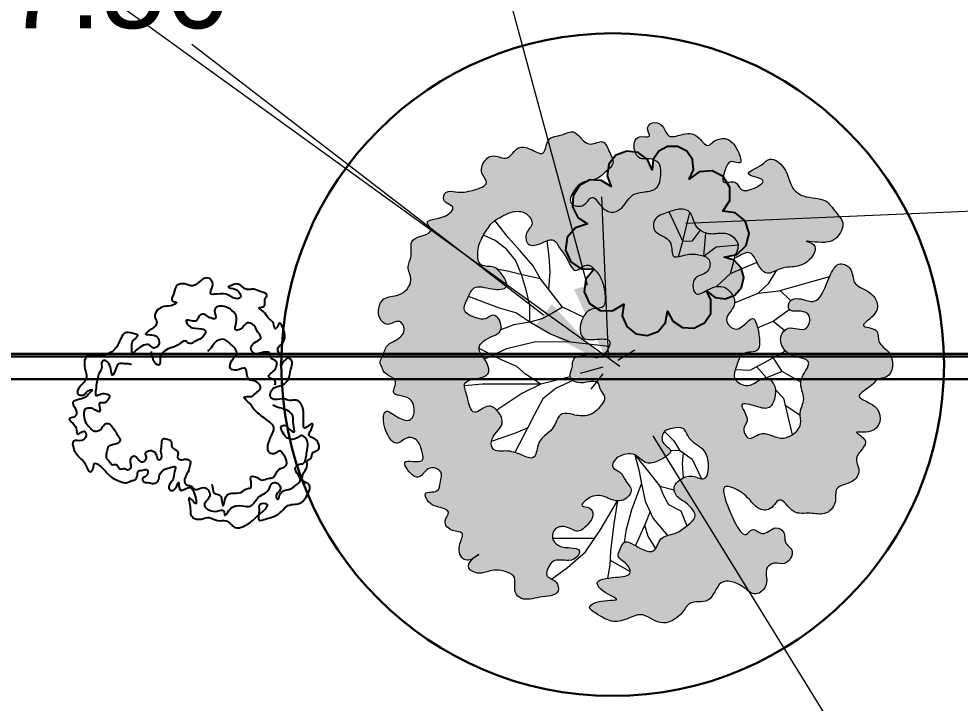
# Model space of a CAD drawing. Header units: metres. Extents: x 180 to 3220, y 13789 to 15035.
# Drawn here: x 743.22 to 748.9, y 14643.13 to 14647.26 of the extents above; entities that cross this region are included whole.
import ezdxf

# ---------------------------------------------------------------- set-up
doc = ezdxf.new("R2010")
doc.units = ezdxf.units.M
doc.header["$MEASUREMENT"] = 0
for name, color, linetype in [('0 Участки плана', 170, 'Continuous'), ('02 Выноски план', 170, 'Continuous'), ('04 Дендроплан (растения)', 7, 'Continuous'), ('04 Дендроплан (существующие растения)', 7, 'Continuous'), ('04 Дендроплан (удаление)', 240, 'Continuous'), ('04 План (существующие кустарники)', 7, 'Continuous'), ('04 Посадки (привязки)', 7, 'Continuous'), ('50 Дендроплан (привязки)', 7, 'Continuous')]:
    doc.layers.add(name, color=color, linetype=linetype)
doc.styles.get("Standard").update_dxf_attribs({"font": 'arial.ttf'})
doc.dimstyles.get("Standard").update_dxf_attribs({"dimtxt": 0.18, "dimasz": 0.18, "dimexe": 0.18, "dimexo": 0.0625, "dimgap": 0.09, "dimtad": 0, "dimtih": 1, "dimtoh": 1, "dimdec": 4, "dimzin": 0, "dimdsep": 46, "dimtxsty": 'Standard', "dimcen": 0.09, "dimadec": 0, "dimazin": 0, "dimtfac": 1, "dimtdec": 4, "dimtofl": 0, "dimtmove": 0, "dimatfit": 3, "dimfxl": 1, "dimtolj": 1, "dimtzin": 0, "dimarcsym": 0})

# ---------------------------------------------------------------- blocks, each defined once
blk = doc.blocks.new('A$Cb4aaf1f0')
at = {"layer": '04 Дендроплан (удаление)'}
h = blk.add_hatch(color=0, dxfattribs=at)
h.dxf.hatch_style = 1
h.paths.add_polyline_path([(0.3942, 0.1777), (0.394, 0.1778), (0.4364, 0.2425), (0.4364, 0.3197), (0.3971, 0.387), (0.3298, 0.4218), (0.2527, 0.4143), (0.1922, 0.3699), (0.2173, 0.4263), (0.211, 0.4887), (0.1773, 0.5395), (0.1219, 0.568), (0.0597, 0.568), (0.0078, 0.54), (-0.0264, 0.4893), (-0.0326, 0.4263), (-0.0604, 0.49), (-0.1163, 0.5324), (-0.1852, 0.5406), (-0.2504, 0.5147), (-0.2928, 0.4604), (-0.3042, 0.3904), (-0.2788, 0.3257), (-0.3393, 0.363), (-0.4078, 0.3658), (-0.4704, 0.333), (-0.5078, 0.2729), (-0.5118, 0.2041), (-0.4804, 0.14), (-0.4227, 0.1019), (-0.4956, 0.0773), (-0.5446, 0.0179), (-0.5548, -0.0575), (-0.5233, -0.1277), (-0.4596, -0.1702), (-0.3828, -0.173), (-0.4316, -0.2327), (-0.4414, -0.3088), (-0.4097, -0.3793), (-0.3464, -0.4212), (-0.2705, -0.4236), (-0.2027, -0.3846), (-0.2128, -0.4547), (-0.1854, -0.5196), (-0.131, -0.5624), (-0.0614, -0.573), (0.0042, -0.548), (0.0484, -0.4935), (0.0601, -0.4254), (0.0926, -0.4863), (0.1509, -0.5241), (0.2205, -0.528), (0.283, -0.4968), (0.3222, -0.4396), (0.3222, -0.3576), (0.2984, -0.3063), (0.3482, -0.3431), (0.4088, -0.3514), (0.4671, -0.33), (0.508, -0.284), (0.5218, -0.2234), (0.5059, -0.1642), (0.4623, -0.1187), (0.4035, -0.0997), (0.4799, -0.0838), (0.5349, -0.0295), (0.5534, 0.0444), (0.5296, 0.1186), (0.47, 0.1679)])
at = {"layer": '04 Дендроплан (удаление)', "flags": 128}
blk.add_lwpolyline([(0.3942, 0.1777), (0.394, 0.1778), (0.4364, 0.2425), (0.4364, 0.3197), (0.3971, 0.387), (0.3298, 0.4218), (0.2527, 0.4143), (0.1922, 0.3699), (0.2173, 0.4263), (0.211, 0.4887), (0.1773, 0.5395), (0.1219, 0.568), (0.0597, 0.568), (0.0078, 0.54), (-0.0264, 0.4893), (-0.0326, 0.4263), (-0.0604, 0.49), (-0.1163, 0.5324), (-0.1852, 0.5406), (-0.2504, 0.5147), (-0.2928, 0.4604), (-0.3042, 0.3904), (-0.2788, 0.3257), (-0.3393, 0.363), (-0.4078, 0.3658), (-0.4704, 0.333), (-0.5078, 0.2729), (-0.5118, 0.2041), (-0.4804, 0.14), (-0.4227, 0.1019), (-0.4956, 0.0773), (-0.5446, 0.0179), (-0.5548, -0.0575), (-0.5233, -0.1277), (-0.4596, -0.1702), (-0.3828, -0.173), (-0.4316, -0.2327), (-0.4414, -0.3088), (-0.4097, -0.3793), (-0.3464, -0.4212), (-0.2705, -0.4236), (-0.2027, -0.3846), (-0.2128, -0.4547), (-0.1854, -0.5196), (-0.131, -0.5624), (-0.0614, -0.573), (0.0042, -0.548), (0.0484, -0.4935), (0.0601, -0.4254), (0.0926, -0.4863), (0.1509, -0.5241), (0.2205, -0.528), (0.283, -0.4968), (0.3222, -0.4396), (0.3222, -0.3576), (0.2984, -0.3063), (0.3482, -0.3431), (0.4088, -0.3514), (0.4671, -0.33), (0.508, -0.284), (0.5218, -0.2234), (0.5059, -0.1642), (0.4623, -0.1187), (0.4035, -0.0997), (0.4799, -0.0838), (0.5349, -0.0295), (0.5534, 0.0444), (0.5296, 0.1186), (0.47, 0.1679)], close=True, dxfattribs=at)
blk = doc.blocks.new('A$C1BB61900')
at = {"layer": '04 Дендроплан (растения)', "lineweight": 0, "true_color": 0xd1f3c4}
h = blk.add_hatch(color=254, dxfattribs=at)
h.dxf.hatch_style = 1
h.set_gradient(color1=(178, 204, 102), color2=(212, 233, 180), rotation=120, tint=1, name='SPHERICAL')
edge = h.paths.add_edge_path()
edge.add_spline(control_points=[(-1.3892, -0.0368), (-1.3901, -0.0002), (-1.277, 0.0157), (-1.3633, 0.1359), (-1.194, 0.1182), (-1.204, 0.301), (-1.3105, 0.2675), (-1.4079, 0.1719), (-1.4004, 0.3525), (-1.3195, 0.4395), (-1.2619, 0.3699), (-1.1893, 0.4027), (-1.1757, 0.459), (-1.1541, 0.5616), (-1.304, 0.4986), (-1.2613, 0.5954), (-1.1908, 0.6539), (-1.1447, 0.5505), (-1.0494, 0.5937), (-1.0728, 0.6586), (-1.0809, 0.7331), (-1.1852, 0.7051), (-1.1469, 0.7877), (-1.0997, 0.8113), (-1.0037, 0.8332), (-1.0728, 0.903), (-1.0212, 0.9664), (-0.9315, 0.9648), (-0.9832, 1.0499), (-0.976, 1.1233), (-0.913, 1.1516), (-0.8105, 1.0729), (-0.9603, 1.1682), (-0.8676, 1.2387), (-0.783, 1.1972), (-0.7016, 1.2135), (-0.6306, 1.2598), (-0.6708, 1.3382), (-0.5966, 1.4063), (-0.5084, 1.3737), (-0.379, 1.3843), (-0.3911, 1.2813), (-0.4711, 1.2666), (-0.4442, 1.2028), (-0.4077, 1.154), (-0.3369, 1.1718), (-0.2755, 1.1674), (-0.2316, 1.1033), (-0.318, 1.0904), (-0.3758, 1.0866), (-0.42, 1.0297), (-0.3949, 0.9619), (-0.3175, 0.9583), (-0.2542, 1.0144), (-0.1918, 0.9571), (-0.1505, 0.9079), (-0.1708, 0.8497), (-0.2519, 0.8501), (-0.1523, 0.7695), (-0.0751, 0.7957), (0.0104, 0.843), (0.1041, 0.7685), (0.0389, 0.7034), (0.0226, 0.6441), (-0.0409, 0.6242), (-0.0124, 0.5643), (0.0376, 0.5461), (0.1151, 0.5328), (0.1682, 0.6195), (0.2547, 0.5937), (0.3603, 0.5372), (0.2641, 0.489), (0.2848, 0.4093), (0.346, 0.4015), (0.418, 0.389), (0.4377, 0.4877), (0.5314, 0.5241), (0.5578, 0.6173), (0.5393, 0.7413), (0.4453, 0.6801), (0.3794, 0.7054), (0.3298, 0.7476), (0.3437, 0.8152), (0.4086, 0.8497), (0.4827, 0.9356), (0.3987, 0.9946), (0.3369, 1.0433), (0.2313, 1.0428), (0.2091, 1.1603), (0.1173, 1.1181), (0.0758, 1.0882), (0.0197, 1.0613), (-0.0042, 1.1124), (-0.031, 1.1676), (0.0321, 1.1953), (0.0664, 1.2814), (-0.0488, 1.2818), (-0.1802, 1.2924), (-0.1151, 1.3775), (0.0159, 1.4327), (-0.1352, 1.4109), (-0.2301, 1.4563), (-0.1389, 1.5132), (-0.0718, 1.5629), (0.0232, 1.5373), (0.1198, 1.4962), (0.217, 1.6051), (0.3446, 1.5403), (0.4005, 1.4362), (0.5358, 1.4808), (0.5755, 1.3037), (0.7198, 1.3587), (0.7952, 1.4469), (0.8934, 1.3661), (0.8495, 1.2735), (0.9244, 1.2303), (0.9917, 1.2668), (1.0586, 1.1693), (0.9792, 1.1253), (1.0013, 1.0573), (0.9257, 1.0064), (0.8633, 1.0898), (0.7991, 1.0096), (0.7514, 1.0862), (0.6884, 0.982), (0.6659, 0.9125), (0.5979, 0.7152), (0.7763, 0.8173), (0.8152, 0.8986), (0.9112, 0.9384), (0.9749, 0.815), (1.0426, 0.9626), (1.1469, 0.9403), (1.2412, 0.9736), (1.3183, 0.8998), (1.2978, 0.786), (1.4138, 0.7886), (1.4735, 0.7056), (1.4126, 0.6115), (1.5547, 0.541), (1.4089, 0.4565), (1.5865, 0.5028), (1.6322, 0.314), (1.4144, 0.2638), (1.5515, 0.2081), (1.5911, 0.1528), (1.6858, 0.1604), (1.7054, -0.0002), (1.5959, -0.0485), (1.6217, -0.1529), (1.4845, -0.1566), (1.5853, -0.2165), (1.632, -0.2866), (1.5695, -0.3819), (1.4626, -0.4123), (1.4787, -0.5145), (1.3875, -0.5661), (1.3125, -0.4526), (1.2654, -0.2902), (1.1539, -0.3517), (1.0809, -0.3492), (1.0661, -0.2632), (1.1474, -0.2799), (1.216, -0.2452), (1.1801, -0.1261), (1.0779, -0.1973), (1.0056, -0.1228), (1.0323, -0.0304), (1.1044, 0.0028), (1.2259, 0.0329), (1.0944, 0.1471), (1.1644, 0.2528), (1.1062, 0.3333), (1.1295, 0.4167), (1.0684, 0.4772), (0.9724, 0.503), (0.8882, 0.4264), (0.7969, 0.5093), (0.7588, 0.4161), (0.8222, 0.365), (0.7213, 0.2448), (0.8584, 0.2933), (0.9414, 0.319), (0.9777, 0.2308), (0.9761, 0.1625), (0.9177, 0.1014), (0.858, 0.1519), (0.7885, 0.1732), (0.7111, 0.1158), (0.7517, 0.0388), (0.775, -0.0525), (0.8947, -0.0242), (0.8919, -0.1296), (0.8865, -0.1816), (0.856, -0.2796), (0.7687, -0.1318), (0.6659, -0.2532), (0.7644, -0.3096), (0.7452, -0.3971), (0.6787, -0.4572), (0.6002, -0.4322), (0.5059, -0.3779), (0.4942, -0.521), (0.606, -0.5121), (0.6253, -0.6173), (0.5424, -0.6438), (0.4785, -0.6501), (0.3744, -0.6122), (0.4078, -0.7556), (0.2709, -0.7704), (0.2901, -0.8809), (0.3722, -0.9021), (0.438, -0.9242), (0.521, -0.9079), (0.5227, -0.8053), (0.6216, -0.7483), (0.7213, -0.7768), (0.8232, -0.6966), (0.7343, -0.5818), (0.871, -0.6778), (0.8952, -0.5639), (0.9564, -0.49), (1.0389, -0.5449), (1.1333, -0.5346), (1.2227, -0.5673), (1.2741, -0.6658), (1.1558, -0.7059), (1.3384, -0.6594), (1.4014, -0.7127), (1.4392, -0.7959), (1.3823, -0.8601), (1.3273, -0.9553), (1.2122, -0.9457), (1.1105, -1.0212), (1.1145, -1.1305), (1.0088, -1.2196), (0.952, -1.1536), (0.8101, -1.1092), (1.0087, -1.0768), (0.891, -1.0171), (0.8167, -1.0056), (0.7962, -1.0883), (0.697, -1.0487), (0.7294, -1.1427), (0.7589, -1.2103), (0.8432, -1.1603), (0.8104, -1.2811), (0.7559, -1.344), (0.6763, -1.3295), (0.6241, -1.2752), (0.5746, -1.3767), (0.4874, -1.3756), (0.3941, -1.3444), (0.3766, -1.4199), (0.3272, -1.4615), (0.2555, -1.4271), (0.3059, -1.3468), (0.1967, -1.389), (0.1797, -1.2928), (0.2144, -1.2266), (0.2786, -1.2371), (0.3413, -1.2094), (0.3467, -1.13), (0.3242, -1.0379), (0.2344, -1.0336), (0.1518, -1.0236), (0.1164, -0.9519), (0.045, -0.9074), (-0.0268, -0.9422), (-0.0759, -1.0516), (-0.13, -0.943), (-0.2308, -0.9818), (-0.1874, -1.0635), (-0.1358, -1.1175), (-0.0465, -1.1144), (0.0056, -1.1613), (0.0735, -1.2139), (0.0353, -1.2821), (0.0094, -1.3709), (-0.0807, -1.3153), (-0.1296, -1.3744), (-0.1775, -1.4289), (-0.2477, -1.3896), (-0.3415, -1.3963), (-0.3482, -1.2613), (-0.4364, -1.3275), (-0.52, -1.3501), (-0.5725, -1.2437), (-0.6726, -1.3165), (-0.7334, -1.2481), (-0.7453, -1.1848), (-0.6812, -1.119), (-0.8096, -1.0838), (-0.8787, -1.0753), (-0.9612, -1.1007), (-0.9917, -1.0233), (-0.891, -0.9991), (-0.9798, -0.9165), (-1.1101, -0.9336), (-1.0235, -0.8293), (-1.2101, -0.8349), (-1.1702, -0.7154), (-1.2213, -0.6438), (-1.1696, -0.5521), (-1.2607, -0.4629), (-1.361, -0.4779), (-1.4008, -0.4055), (-1.4005, -0.3429), (-1.3452, -0.2832), (-1.2757, -0.342), (-1.2312, -0.2622), (-1.2861, -0.2058), (-1.3613, -0.1864), (-1.3788, -0.1206), (-1.4122, -0.0719), (-1.389, -0.0477), (-1.3892, -0.0368)], knot_values=[0, 0, 0, 0, 0.144623, 0.231167, 0.368861, 0.533358, 0.626687, 0.740408, 0.935226, 1.031861, 1.128241, 1.198256, 1.294402, 1.368689, 1.507955, 1.574673, 1.679777, 1.79119, 1.883627, 1.959993, 2.039207, 2.131319, 2.201489, 2.277769, 2.379891, 2.45347, 2.54984, 2.629417, 2.713756, 2.836131, 2.877797, 2.974434, 3.098533, 3.174839, 3.310795, 3.448506, 3.489216, 3.62255, 3.689433, 3.833718, 3.988827, 4.05943, 4.152735, 4.217846, 4.281087, 4.383199, 4.466591, 4.525335, 4.60464, 4.706041, 4.777196, 4.850967, 4.941557, 5.035937, 5.13954, 5.219117, 5.28068, 5.339424, 5.435055, 5.564599, 5.681514, 5.792988, 5.892227, 5.976975, 6.036908, 6.095646, 6.173749, 6.252212, 6.380922, 6.484525, 6.602635, 6.692872, 6.777965, 6.844717, 6.928444, 7.02051, 7.167213, 7.282, 7.407383, 7.507264, 7.609206, 7.678412, 7.741177, 7.842553, 7.980652, 8.063007, 8.187574, 8.307662, 8.420868, 8.524456, 8.606097, 8.65359, 8.733663, 8.78115, 8.875736, 8.947733, 9.070923, 9.223371, 9.297752, 9.425798, 9.577891, 9.656402, 9.742281, 9.880076, 10.010368, 10.101704, 10.271449, 10.469408, 10.556507, 10.704089, 10.878467, 11.055291, 11.171089, 11.284149, 11.417731, 11.482645, 11.567427, 11.68373, 11.77169, 11.843492, 11.921933, 12.039354, 12.124248, 12.185085, 12.279334, 12.442083, 12.611011, 12.797738, 12.921046, 13.015017, 13.129765, 13.27535, 13.406716, 13.521304, 13.644281, 13.753137, 13.886642, 13.991763, 14.093139, 14.248215, 14.338926, 14.451134, 14.636917, 14.813923, 14.953979, 15.006047, 15.083831, 15.270441, 15.402543, 15.48891, 15.598301, 15.682028, 15.794092, 15.927518, 16.058446, 16.173604, 16.260996, 16.378012, 16.633999, 16.747204, 16.817387, 16.885538, 16.980265, 17.054418, 17.157369, 17.299589, 17.380857, 17.502298, 17.608515, 17.708493, 17.875073, 18.018008, 18.132164, 18.220812, 18.330672, 18.42764, 18.594846, 18.685597, 18.781631, 18.83834, 18.974753, 19.095535, 19.196942, 19.302834, 19.396624, 19.471771, 19.573189, 19.64865, 19.757506, 19.853667, 19.959896, 20.083661, 20.173311, 20.285247, 20.335982, 20.497146, 20.604648, 20.73546, 20.822811, 20.919446, 21.052361, 21.138111, 21.251311, 21.378508, 21.468801, 21.559641, 21.663684, 21.760796, 21.866457, 22.044178, 22.114637, 22.23047, 22.341438, 22.400666, 22.529106, 22.668332, 22.783263, 22.938439, 23.01956, 23.126312, 23.267144, 23.355432, 23.45979, 23.589203, 23.728577, 23.835857, 23.898351, 24.043906, 24.189962, 24.256212, 24.371649, 24.490581, 24.67199, 24.766696, 24.956099, 25.083087, 25.169948, 25.292933, 25.419422, 25.526836, 25.615518, 25.691414, 25.778638, 25.869312, 25.961297, 26.024928, 26.121298, 26.263466, 26.360434, 26.407027, 26.517617, 26.650303, 26.74818, 26.826653, 26.905094, 26.978885, 27.046871, 27.126191, 27.241376, 27.314599, 27.389769, 27.472839, 27.551312, 27.683547, 27.788448, 27.871841, 27.999501, 28.077604, 28.175679, 28.291585, 28.394565, 28.492933, 28.567087, 28.697918, 28.77954, 28.894137, 28.975271, 29.07451, 29.169691, 29.264917, 29.370694, 29.435998, 29.525045, 29.645134, 29.756428, 29.862319, 29.956635, 30.074745, 30.200153, 30.306664, 30.366297, 30.449133, 30.570729, 30.713328, 30.79014, 30.852634, 30.945669, 31.037541, 31.189615, 31.243213, 31.410359, 31.536232, 31.621622, 31.733558, 31.886269, 32.00739, 32.09115, 32.172123, 32.250875, 32.347965, 32.418568, 32.512539, 32.612542, 32.705135, 32.769699, 32.813194, 32.813194, 32.813194, 32.813194], degree=3, periodic=0)
edge = h.paths.add_edge_path(flags=16)
edge.add_spline(control_points=[(-0.6955, -0.8808), (-0.7146, -0.8576), (-0.7531, -0.8073), (-0.7881, -0.7296), (-0.7835, -0.6176), (-0.6908, -0.6324), (-0.6435, -0.5788), (-0.5871, -0.4803), (-0.7207, -0.4838), (-0.8139, -0.5269), (-0.8551, -0.44), (-0.9022, -0.3598), (-0.8183, -0.3194), (-0.7559, -0.3009), (-0.6907, -0.3565), (-0.6294, -0.2167), (-0.7457, -0.2045), (-0.8282, -0.1281), (-0.7528, -0.0615), (-0.7367, 0.0648), (-0.9226, 0.0307), (-0.8814, 0.1552), (-0.8676, 0.2943), (-0.7632, 0.1936), (-0.6963, 0.252), (-0.6613, 0.3468), (-0.7626, 0.3945), (-0.7492, 0.4959), (-0.6529, 0.4856), (-0.5883, 0.5122), (-0.4877, 0.5626), (-0.4793, 0.462), (-0.4351, 0.4087), (-0.3637, 0.3705), (-0.3404, 0.2642), (-0.2439, 0.2945), (-0.1583, 0.3116), (-0.0885, 0.2601), (-0.0452, 0.1918), (-0.0857, 0.1538), (-0.0922, 0.067), (-0.1974, 0.1211), (-0.2745, 0.0647), (-0.2422, 0.0102), (-0.2451, -0.0568), (-0.1571, -0.0693), (-0.0861, -0.0289), (-0.0281, -0.0789), (0.0089, -0.1624), (-0.0986, -0.1568), (-0.1828, -0.1562), (-0.1901, -0.2364), (-0.1678, -0.2923), (-0.1245, -0.3531), (-0.0256, -0.3305), (-0.0263, -0.433), (-0.0366, -0.5064), (-0.0703, -0.5703), (-0.1331, -0.6295), (-0.2087, -0.5435), (-0.2434, -0.6603), (-0.2855, -0.7079), (-0.3197, -0.7837), (-0.3944, -0.7503), (-0.4859, -0.7246), (-0.4958, -0.8252), (-0.4359, -0.8626), (-0.4603, -0.9192), (-0.5078, -0.9565), (-0.5823, -0.9481), (-0.6425, -0.9159), (-0.6827, -0.8963), (-0.6955, -0.8808)], knot_values=[0, 0, 0, 0, 0.119147, 0.244704, 0.355195, 0.456841, 0.525213, 0.64652, 0.761794, 0.906015, 0.999107, 1.102214, 1.21292, 1.287506, 1.35766, 1.479239, 1.62773, 1.713089, 1.858081, 1.936445, 2.136108, 2.227757, 2.383509, 2.506371, 2.592801, 2.687321, 2.856666, 2.919037, 3.017629, 3.155387, 3.246677, 3.353704, 3.442539, 3.52579, 3.669986, 3.756325, 3.869148, 4.011227, 4.081037, 4.138722, 4.206699, 4.365743, 4.440415, 4.505889, 4.585073, 4.671725, 4.788569, 4.878809, 4.948708, 5.073582, 5.166391, 5.253695, 5.327262, 5.415765, 5.519566, 5.621336, 5.725491, 5.831081, 5.911981, 6.005594, 6.125346, 6.227321, 6.306075, 6.391977, 6.508685, 6.596002, 6.686109, 6.737432, 6.809051, 6.915906, 7.005912, 7.085383, 7.085383, 7.085383, 7.085383], degree=3, periodic=0)
at = {"layer": '04 Дендроплан (растения)', "lineweight": 0}
for p, q in [((-0.4269, 1.2762), (-0.3266, 1.2103)), ((-0.0711, 1.2076), (-0.0899, 1.2866)), ((-0.0687, 1.1786), (0.0491, 1.2513)), ((-0.3266, 1.2103), (-0.2141, 1.1223)), ((-0.0643, 1.1239), (-0.0711, 1.2076)), ((-0.2141, 1.1223), (-0.12, 0.9954)), ((-0.0357, 0.9604), (-0.0643, 1.1239)), ((0.1546, 0.9644), (0.0888, 1.0979)), ((0.1659, 1.0443), (0.2077, 1.1228)), ((-0.1561, 1.044), (-0.4089, 1.0316)), ((0.0227, 1.0755), (0.0386, 0.9957)), ((0.1492, 0.9755), (0.1659, 1.0443)), ((0.2029, 0.9396), (0.2833, 1.0446)), ((-0.12, 0.9954), (-0.0085, 0.823)), ((0.0386, 0.9957), (0.0768, 0.8783)), ((0.3714, 0.9005), (0.4038, 0.9918)), ((-0.0085, 0.823), (-0.0357, 0.9604)), ((0.1852, 0.8967), (0.1546, 0.9644)), ((0.1585, 0.8319), (0.2029, 0.9396)), ((0.0768, 0.8783), (0.1411, 0.7263)), ((0.269, 0.7986), (0.2993, 0.858)), ((0.2993, 0.858), (0.3714, 0.9005)), ((0.1411, 0.7263), (0.1585, 0.8319)), ((0.2521, 0.7461), (0.269, 0.7986)), ((0.1815, 0.6469), (0.2521, 0.7461)), ((0.2521, 0.7461), (0.3367, 0.7722)), ((0.1286, 0.6414), (0.1411, 0.7263)), ((0.3931, 0.6146), (0.3942, 0.7022)), ((0.4543, 0.5917), (0.5041, 0.712)), ((0.1091, 0.5494), (0.1815, 0.6469)), ((0.1091, 0.5494), (0.1286, 0.6414)), ((0.3807, 0.5339), (0.4543, 0.5917)), ((0.401, 0.5498), (0.3931, 0.6146)), ((0.3252, 0.5337), (0.3807, 0.5339)), ((0.3481, 0.4758), (0.3807, 0.5339)), ((-0.5302, 0.3609), (-0.6136, 0.5033)), ((0.2942, 0.4178), (0.3481, 0.4758)), ((1.02, 0.2481), (1.0627, 0.472)), ((-0.6045, 0.3865), (-0.7526, 0.4313)), ((-0.5286, 0.3581), (-0.6045, 0.3865)), ((-0.4863, 0.2841), (-0.5302, 0.3609)), ((1.028, 0.2901), (1.1168, 0.3547)), ((-0.431, 0.1882), (-0.4863, 0.2841)), ((-0.6744, 0.2203), (-0.7105, 0.244)), ((0.9749, 0.1963), (1.02, 0.2481)), ((-0.5561, 0.1499), (-0.6744, 0.2203)), ((-0.3466, 0.1271), (-0.431, 0.1882)), ((-0.4381, 0.0992), (-0.5561, 0.1499)), ((-0.2441, 0.0839), (-0.3466, 0.1271)), ((0.8663, 0.0511), (0.9246, 0.1214)), ((1.0203, 0.0865), (0.9246, 0.1214)), ((1.1294, 0.1567), (1.0203, 0.0865)), ((-0.7895, 0.0816), (-0.8992, 0.0869)), ((-0.5948, 0.0917), (-0.7895, 0.0816)), ((-0.4381, 0.0992), (-0.5948, 0.0917)), ((-0.4381, 0.0992), (-0.5289, 0.0332)), ((-0.2605, 0.0618), (-0.4381, 0.0992)), ((0.7386, 0.0622), (0.8266, 0.0705)), ((0.8266, 0.0705), (0.9338, 0.0182)), ((1.0203, 0.0865), (0.9689, 0.0011)), ((-0.5289, 0.0332), (-0.5777, -0.0147)), ((0.9338, 0.0182), (0.9955, -0.0119)), ((-0.5777, -0.0147), (-0.6659, -0.057)), ((0.9955, -0.0119), (1.0451, -0.0354)), ((-0.6659, -0.057), (-0.8015, -0.1326)), ((-0.6365, -0.1249), (-0.7707, -0.0675)), ((-0.0154, -0.1107), (-0.2476, -0.1474)), ((-0.4565, -0.1593), (-0.6365, -0.1249)), ((-0.2476, -0.1474), (-0.4565, -0.1593)), ((-0.2476, -0.1474), (-0.3712, -0.2034)), ((0.9791, -0.2192), (1.0463, -0.1604)), ((-0.3712, -0.2034), (-0.4871, -0.2779)), ((0.884, -0.1831), (0.9791, -0.2192)), ((0.9791, -0.2192), (1.0799, -0.2847)), ((-0.5846, -0.2678), (-0.665, -0.2394)), ((-0.4871, -0.2779), (-0.5846, -0.2678)), ((-0.4871, -0.2779), (-0.5705, -0.339)), ((-0.415, -0.2959), (-0.4871, -0.2779)), ((-0.4871, -0.2779), (-0.4835, -0.3796)), ((-0.5705, -0.339), (-0.6665, -0.3722)), ((-0.3482, -0.3271), (-0.415, -0.2959)), ((-0.2872, -0.3605), (-0.3482, -0.3271)), ((-0.1636, -0.2945), (-0.2872, -0.3605)), ((0.7522, -0.3406), (0.8969, -0.3917)), ((1.0296, -0.4018), (1.0898, -0.3378)), ((-0.6665, -0.3722), (-0.851, -0.4507)), ((-0.4835, -0.3796), (-0.4987, -0.4673)), ((-0.2872, -0.3605), (-0.4116, -0.537)), ((0.8969, -0.3917), (0.9627, -0.4495)), ((0.8969, -0.3917), (1.0215, -0.3999)), ((0.6475, -0.4426), (0.7342, -0.5169)), ((0.9627, -0.4495), (1.015, -0.5248)), ((-0.4987, -0.4673), (-0.5247, -0.5674)), ((-0.3651, -0.4711), (-0.3524, -0.5759)), ((-0.5216, -0.5665), (-0.6095, -0.5929)), ((-0.5247, -0.5674), (-0.5579, -0.6562)), ((-0.4116, -0.537), (-0.5216, -0.5665)), ((-0.4116, -0.537), (-0.4538, -0.6204)), ((0.7342, -0.5169), (0.8982, -0.5782)), ((0.7342, -0.5169), (0.7656, -0.6115)), ((-0.6095, -0.5929), (-0.6674, -0.6044)), ((-0.4538, -0.6204), (-0.5265, -0.7119)), ((-0.3524, -0.5759), (-0.3542, -0.6686)), ((-0.5579, -0.6562), (-0.6088, -0.7261)), ((-0.3542, -0.6686), (-0.3605, -0.765)), ((0.4255, -0.6328), (0.4555, -0.7248)), ((0.5797, -0.6302), (0.5984, -0.7683)), ((0.5797, -0.6302), (0.6566, -0.6818)), ((-0.6088, -0.7261), (-0.674, -0.7797)), ((-0.5265, -0.7119), (-0.593, -0.7925)), ((0.4555, -0.7248), (0.3821, -0.9061)), ((0.4555, -0.7248), (0.514, -0.7243)), ((0.4555, -0.7248), (0.5074, -0.896)), ((0.514, -0.7243), (0.5658, -0.7865)), ((0.6566, -0.6818), (0.7902, -0.6878)), ((-0.674, -0.7797), (-0.7432, -0.8166)), ((-0.593, -0.7925), (-0.6723, -0.9003))]:
    blk.add_line(p, q, dxfattribs=at)
at = {"layer": '04 Дендроплан (растения)', "color": 79, "lineweight": 0, "true_color": 0x384020}
blk.add_line((1.0215, -0.3999), (1.3322, -0.4729), dxfattribs=at)
blk.add_open_spline([(-1.3892, -0.0368), (-1.3901, -0.0002), (-1.277, 0.0157), (-1.3633, 0.1359), (-1.194, 0.1182), (-1.204, 0.301), (-1.3105, 0.2675), (-1.4079, 0.1719), (-1.4004, 0.3525), (-1.3195, 0.4395), (-1.2619, 0.3699), (-1.1893, 0.4027), (-1.1757, 0.459), (-1.1541, 0.5616), (-1.304, 0.4986), (-1.2613, 0.5954), (-1.1908, 0.6539), (-1.1447, 0.5505), (-1.0494, 0.5937), (-1.0728, 0.6586), (-1.0809, 0.7331), (-1.1852, 0.7051), (-1.1469, 0.7877), (-1.0997, 0.8113), (-1.0037, 0.8332), (-1.0728, 0.903), (-1.0212, 0.9664), (-0.9315, 0.9648), (-0.9832, 1.0499), (-0.976, 1.1233), (-0.913, 1.1516), (-0.8105, 1.0729), (-0.9603, 1.1682), (-0.8676, 1.2387), (-0.783, 1.1972), (-0.7016, 1.2135), (-0.6306, 1.2598), (-0.6708, 1.3382), (-0.5966, 1.4063), (-0.5084, 1.3737), (-0.379, 1.3843), (-0.3911, 1.2813), (-0.4711, 1.2666), (-0.4442, 1.2028), (-0.4077, 1.154), (-0.3369, 1.1718), (-0.2755, 1.1674), (-0.2316, 1.1033), (-0.318, 1.0904), (-0.3758, 1.0866), (-0.42, 1.0297), (-0.3949, 0.9619), (-0.3175, 0.9583), (-0.2542, 1.0144), (-0.1918, 0.9571), (-0.1505, 0.9079), (-0.1708, 0.8497), (-0.2519, 0.8501), (-0.1523, 0.7695), (-0.0751, 0.7957), (0.0104, 0.843), (0.1041, 0.7685), (0.0389, 0.7034), (0.0226, 0.6441), (-0.0409, 0.6242), (-0.0124, 0.5643), (0.0376, 0.5461), (0.1151, 0.5328), (0.1682, 0.6195), (0.2547, 0.5937), (0.3603, 0.5372), (0.2641, 0.489), (0.2848, 0.4093), (0.346, 0.4015), (0.418, 0.389), (0.4377, 0.4877), (0.5314, 0.5241), (0.5578, 0.6173), (0.5393, 0.7413), (0.4453, 0.6801), (0.3794, 0.7054), (0.3298, 0.7476), (0.3437, 0.8152), (0.4086, 0.8497), (0.4827, 0.9356), (0.3987, 0.9946), (0.3369, 1.0433), (0.2313, 1.0428), (0.2091, 1.1603), (0.1173, 1.1181), (0.0758, 1.0882), (0.0197, 1.0613), (-0.0042, 1.1124), (-0.031, 1.1676), (0.0321, 1.1953), (0.0664, 1.2814), (-0.0488, 1.2818), (-0.1802, 1.2924), (-0.1151, 1.3775), (0.0159, 1.4327), (-0.1352, 1.4109), (-0.2301, 1.4563), (-0.1389, 1.5132), (-0.0718, 1.5629), (0.0232, 1.5373), (0.1198, 1.4962), (0.217, 1.6051), (0.3446, 1.5403), (0.4005, 1.4362), (0.5358, 1.4808), (0.5755, 1.3037), (0.7198, 1.3587), (0.7952, 1.4469), (0.8934, 1.3661), (0.8495, 1.2735), (0.9244, 1.2303), (0.9917, 1.2668), (1.0586, 1.1693), (0.9792, 1.1253), (1.0013, 1.0573), (0.9257, 1.0064), (0.8633, 1.0898), (0.7991, 1.0096), (0.7514, 1.0862), (0.6884, 0.982), (0.6659, 0.9125), (0.5979, 0.7152), (0.7763, 0.8173), (0.8152, 0.8986), (0.9112, 0.9384), (0.9749, 0.815), (1.0426, 0.9626), (1.1469, 0.9403), (1.2412, 0.9736), (1.3183, 0.8998), (1.2978, 0.786), (1.4138, 0.7886), (1.4735, 0.7056), (1.4126, 0.6115), (1.5547, 0.541), (1.4089, 0.4565), (1.5865, 0.5028), (1.6322, 0.314), (1.4144, 0.2638), (1.5515, 0.2081), (1.5911, 0.1528), (1.6858, 0.1604), (1.7054, -0.0002), (1.5959, -0.0485), (1.6217, -0.1529), (1.4845, -0.1566), (1.5853, -0.2165), (1.632, -0.2866), (1.5695, -0.3819), (1.4626, -0.4123), (1.4787, -0.5145), (1.3875, -0.5661), (1.3125, -0.4526), (1.2654, -0.2902), (1.1539, -0.3517), (1.0809, -0.3492), (1.0661, -0.2632), (1.1474, -0.2799), (1.216, -0.2452), (1.1801, -0.1261), (1.0779, -0.1973), (1.0056, -0.1228), (1.0323, -0.0304), (1.1044, 0.0028), (1.2259, 0.0329), (1.0944, 0.1471), (1.1644, 0.2528), (1.1062, 0.3333), (1.1295, 0.4167), (1.0684, 0.4772), (0.9724, 0.503), (0.8882, 0.4264), (0.7969, 0.5093), (0.7588, 0.4161), (0.8222, 0.365), (0.7213, 0.2448), (0.8584, 0.2933), (0.9414, 0.319), (0.9777, 0.2308), (0.9761, 0.1625), (0.9177, 0.1014), (0.858, 0.1519), (0.7885, 0.1732), (0.7111, 0.1158), (0.7517, 0.0388), (0.775, -0.0525), (0.8947, -0.0242), (0.8919, -0.1296), (0.8865, -0.1816), (0.856, -0.2796), (0.7687, -0.1318), (0.6659, -0.2532), (0.7644, -0.3096), (0.7452, -0.3971), (0.6787, -0.4572), (0.6002, -0.4322), (0.5059, -0.3779), (0.4942, -0.521), (0.606, -0.5121), (0.6253, -0.6173), (0.5424, -0.6438), (0.4785, -0.6501), (0.3744, -0.6122), (0.4078, -0.7556), (0.2709, -0.7704), (0.2901, -0.8809), (0.3722, -0.9021), (0.438, -0.9242), (0.521, -0.9079), (0.5227, -0.8053), (0.6216, -0.7483), (0.7213, -0.7768), (0.8232, -0.6966), (0.7343, -0.5818), (0.871, -0.6778), (0.8952, -0.5639), (0.9564, -0.49), (1.0389, -0.5449), (1.1333, -0.5346), (1.2227, -0.5673), (1.2741, -0.6658), (1.1558, -0.7059), (1.3384, -0.6594), (1.4014, -0.7127), (1.4392, -0.7959), (1.3823, -0.8601), (1.3273, -0.9553), (1.2122, -0.9457), (1.1105, -1.0212), (1.1145, -1.1305), (1.0088, -1.2196), (0.952, -1.1536), (0.8101, -1.1092), (1.0087, -1.0768), (0.891, -1.0171), (0.8167, -1.0056), (0.7962, -1.0883), (0.697, -1.0487), (0.7294, -1.1427), (0.7589, -1.2103), (0.8432, -1.1603), (0.8104, -1.2811), (0.7559, -1.344), (0.6763, -1.3295), (0.6241, -1.2752), (0.5746, -1.3767), (0.4874, -1.3756), (0.3941, -1.3444), (0.3766, -1.4199), (0.3272, -1.4615), (0.2555, -1.4271), (0.3059, -1.3468), (0.1967, -1.389), (0.1797, -1.2928), (0.2144, -1.2266), (0.2786, -1.2371), (0.3413, -1.2094), (0.3467, -1.13), (0.3242, -1.0379), (0.2344, -1.0336), (0.1518, -1.0236), (0.1164, -0.9519), (0.045, -0.9074), (-0.0268, -0.9422), (-0.0759, -1.0516), (-0.13, -0.943), (-0.2308, -0.9818), (-0.1874, -1.0635), (-0.1358, -1.1175), (-0.0465, -1.1144), (0.0056, -1.1613), (0.0735, -1.2139), (0.0353, -1.2821), (0.0094, -1.3709), (-0.0807, -1.3153), (-0.1296, -1.3744), (-0.1775, -1.4289), (-0.2477, -1.3896), (-0.3415, -1.3963), (-0.3482, -1.2613), (-0.4364, -1.3275), (-0.52, -1.3501), (-0.5725, -1.2437), (-0.6726, -1.3165), (-0.7334, -1.2481), (-0.7453, -1.1848), (-0.6812, -1.119), (-0.8096, -1.0838), (-0.8787, -1.0753), (-0.9612, -1.1007), (-0.9917, -1.0233), (-0.891, -0.9991), (-0.9798, -0.9165), (-1.1101, -0.9336), (-1.0235, -0.8293), (-1.2101, -0.8349), (-1.1702, -0.7154), (-1.2213, -0.6438), (-1.1696, -0.5521), (-1.2607, -0.4629), (-1.361, -0.4779), (-1.4008, -0.4055), (-1.4005, -0.3429), (-1.3452, -0.2832), (-1.2757, -0.342), (-1.2312, -0.2622), (-1.2861, -0.2058), (-1.3613, -0.1864), (-1.3788, -0.1206), (-1.4122, -0.0719), (-1.389, -0.0477), (-1.3892, -0.0368)], degree=3, knots=[0, 0, 0, 0, 0.144623, 0.231167, 0.368861, 0.533358, 0.626687, 0.740408, 0.935226, 1.031861, 1.128241, 1.198256, 1.294402, 1.368689, 1.507955, 1.574673, 1.679777, 1.79119, 1.883627, 1.959993, 2.039207, 2.131319, 2.201489, 2.277769, 2.379891, 2.45347, 2.54984, 2.629417, 2.713756, 2.836131, 2.877797, 2.974434, 3.098533, 3.174839, 3.310795, 3.448506, 3.489216, 3.62255, 3.689433, 3.833718, 3.988827, 4.05943, 4.152735, 4.217846, 4.281087, 4.383199, 4.466591, 4.525335, 4.60464, 4.706041, 4.777196, 4.850967, 4.941557, 5.035937, 5.13954, 5.219117, 5.28068, 5.339424, 5.435055, 5.564599, 5.681514, 5.792988, 5.892227, 5.976975, 6.036908, 6.095646, 6.173749, 6.252212, 6.380922, 6.484525, 6.602635, 6.692872, 6.777965, 6.844717, 6.928444, 7.02051, 7.167213, 7.282, 7.407383, 7.507264, 7.609206, 7.678412, 7.741177, 7.842553, 7.980652, 8.063007, 8.187574, 8.307662, 8.420868, 8.524456, 8.606097, 8.65359, 8.733663, 8.78115, 8.875736, 8.947733, 9.070923, 9.223371, 9.297752, 9.425798, 9.577891, 9.656402, 9.742281, 9.880076, 10.010368, 10.101704, 10.271449, 10.469408, 10.556507, 10.704089, 10.878467, 11.055291, 11.171089, 11.284149, 11.417731, 11.482645, 11.567427, 11.68373, 11.77169, 11.843492, 11.921933, 12.039354, 12.124248, 12.185085, 12.279334, 12.442083, 12.611011, 12.797738, 12.921046, 13.015017, 13.129765, 13.27535, 13.406716, 13.521304, 13.644281, 13.753137, 13.886642, 13.991763, 14.093139, 14.248215, 14.338926, 14.451134, 14.636917, 14.813923, 14.953979, 15.006047, 15.083831, 15.270441, 15.402543, 15.48891, 15.598301, 15.682028, 15.794092, 15.927518, 16.058446, 16.173604, 16.260996, 16.378012, 16.633999, 16.747204, 16.817387, 16.885538, 16.980265, 17.054418, 17.157369, 17.299589, 17.380857, 17.502298, 17.608515, 17.708493, 17.875073, 18.018008, 18.132164, 18.220812, 18.330672, 18.42764, 18.594846, 18.685597, 18.781631, 18.83834, 18.974753, 19.095535, 19.196942, 19.302834, 19.396624, 19.471771, 19.573189, 19.64865, 19.757506, 19.853667, 19.959896, 20.083661, 20.173311, 20.285247, 20.335982, 20.497146, 20.604648, 20.73546, 20.822811, 20.919446, 21.052361, 21.138111, 21.251311, 21.378508, 21.468801, 21.559641, 21.663684, 21.760796, 21.866457, 22.044178, 22.114637, 22.23047, 22.341438, 22.400666, 22.529106, 22.668332, 22.783263, 22.938439, 23.01956, 23.126312, 23.267144, 23.355432, 23.45979, 23.589203, 23.728577, 23.835857, 23.898351, 24.043906, 24.189962, 24.256212, 24.371649, 24.490581, 24.67199, 24.766696, 24.956099, 25.083087, 25.169948, 25.292933, 25.419422, 25.526836, 25.615518, 25.691414, 25.778638, 25.869312, 25.961297, 26.024928, 26.121298, 26.263466, 26.360434, 26.407027, 26.517617, 26.650303, 26.74818, 26.826653, 26.905094, 26.978885, 27.046871, 27.126191, 27.241376, 27.314599, 27.389769, 27.472839, 27.551312, 27.683547, 27.788448, 27.871841, 27.999501, 28.077604, 28.175679, 28.291585, 28.394565, 28.492933, 28.567087, 28.697918, 28.77954, 28.894137, 28.975271, 29.07451, 29.169691, 29.264917, 29.370694, 29.435998, 29.525045, 29.645134, 29.756428, 29.862319, 29.956635, 30.074745, 30.200153, 30.306664, 30.366297, 30.449133, 30.570729, 30.713328, 30.79014, 30.852634, 30.945669, 31.037541, 31.189615, 31.243213, 31.410359, 31.536232, 31.621622, 31.733558, 31.886269, 32.00739, 32.09115, 32.172123, 32.250875, 32.347965, 32.418568, 32.512539, 32.612542, 32.705135, 32.769699, 32.813194, 32.813194, 32.813194, 32.813194], dxfattribs=at)
at = {"layer": '04 Дендроплан (растения)', "lineweight": 0}
blk.add_open_spline([(-0.6955, -0.8808), (-0.7146, -0.8576), (-0.7531, -0.8073), (-0.7881, -0.7296), (-0.7835, -0.6176), (-0.6908, -0.6324), (-0.6435, -0.5788), (-0.5871, -0.4803), (-0.7207, -0.4838), (-0.8139, -0.5269), (-0.8551, -0.44), (-0.9022, -0.3598), (-0.8183, -0.3194), (-0.7559, -0.3009), (-0.6907, -0.3565), (-0.6294, -0.2167), (-0.7457, -0.2045), (-0.8282, -0.1281), (-0.7528, -0.0615), (-0.7367, 0.0648), (-0.9226, 0.0307), (-0.8814, 0.1552), (-0.8676, 0.2943), (-0.7632, 0.1936), (-0.6963, 0.252), (-0.6613, 0.3468), (-0.7626, 0.3945), (-0.7492, 0.4959), (-0.6529, 0.4856), (-0.5883, 0.5122), (-0.4877, 0.5626), (-0.4793, 0.462), (-0.4351, 0.4087), (-0.3637, 0.3705), (-0.3404, 0.2642), (-0.2439, 0.2945), (-0.1583, 0.3116), (-0.0885, 0.2601), (-0.0452, 0.1918), (-0.0857, 0.1538), (-0.0922, 0.067), (-0.1974, 0.1211), (-0.2745, 0.0647), (-0.2422, 0.0102), (-0.2451, -0.0568), (-0.1571, -0.0693), (-0.0861, -0.0289), (-0.0281, -0.0789), (0.0089, -0.1624), (-0.0986, -0.1568), (-0.1828, -0.1562), (-0.1901, -0.2364), (-0.1678, -0.2923), (-0.1245, -0.3531), (-0.0256, -0.3305), (-0.0263, -0.433), (-0.0366, -0.5064), (-0.0703, -0.5703), (-0.1331, -0.6295), (-0.2087, -0.5435), (-0.2434, -0.6603), (-0.2855, -0.7079), (-0.3197, -0.7837), (-0.3944, -0.7503), (-0.4859, -0.7246), (-0.4958, -0.8252), (-0.4359, -0.8626), (-0.4603, -0.9192), (-0.5078, -0.9565), (-0.5823, -0.9481), (-0.6425, -0.9159), (-0.6827, -0.8963), (-0.6955, -0.8808)], degree=3, knots=[0, 0, 0, 0, 0.119147, 0.244704, 0.355195, 0.456841, 0.525213, 0.64652, 0.761794, 0.906015, 0.999107, 1.102214, 1.21292, 1.287506, 1.35766, 1.479239, 1.62773, 1.713089, 1.858081, 1.936445, 2.136108, 2.227757, 2.383509, 2.506371, 2.592801, 2.687321, 2.856666, 2.919037, 3.017629, 3.155387, 3.246677, 3.353704, 3.442539, 3.52579, 3.669986, 3.756325, 3.869148, 4.011227, 4.081037, 4.138722, 4.206699, 4.365743, 4.440415, 4.505889, 4.585073, 4.671725, 4.788569, 4.878809, 4.948708, 5.073582, 5.166391, 5.253695, 5.327262, 5.415765, 5.519566, 5.621336, 5.725491, 5.831081, 5.911981, 6.005594, 6.125346, 6.227321, 6.306075, 6.391977, 6.508685, 6.596002, 6.686109, 6.737432, 6.809051, 6.915906, 7.005912, 7.085383, 7.085383, 7.085383, 7.085383], dxfattribs=at)
blk = doc.blocks.new('A$Cd2c5afdf')
at = {"layer": '04 Дендроплан (существующие растения)', "color": 114}
for points, start_tangent, end_tangent in [([(-0.616, -0.3191), (-0.6311, -0.3515), (-0.6467, -0.3706), (-0.6781, -0.3242), (-0.7107, -0.2856), (-0.7478, -0.2323), (-0.7493, -0.1848), (-0.6988, -0.1819), (-0.6736, -0.1522), (-0.6825, -0.1256), (-0.7255, -0.1433), (-0.733, -0.1078), (-0.773, -0.0485), (-0.7389, -0.0351), (-0.7344, 0.0034), (-0.7537, 0.0509), (-0.7107, 0.0672), (-0.641, 0.1161), (-0.6365, 0.1235), (-0.6469, 0.125), (-0.6929, 0.0924), (-0.724, 0.1027), (-0.7226, 0.125), (-0.6736, 0.1872), (-0.6821, 0.2665), (-0.6689, 0.3272), (-0.625, 0.3378), (-0.5572, 0.3369), (-0.4992, 0.3703), (-0.4621, 0.4356), (-0.4357, 0.469), (-0.3926, 0.4655), (-0.3609, 0.4541), (-0.3882, 0.4215), (-0.397, 0.3732), (-0.3952, 0.3495), (-0.3583, 0.3741), (-0.2826, 0.3881), (-0.2747, 0.3794), (-0.2407, 0.3874), (-0.2322, 0.4141), (-0.2487, 0.4488), (-0.3137, 0.4621), (-0.2791, 0.4907), (-0.2456, 0.5318), (-0.2586, 0.5665), (-0.2413, 0.6066), (-0.2044, 0.6272), (-0.1447, 0.637), (-0.1273, 0.6522), (-0.1501, 0.6587), (-0.1444, 0.7071), (-0.1225, 0.7562), (-0.0792, 0.7637), (-0.0295, 0.752), (0.0171, 0.7819), (0.0401, 0.7969), (0.0711, 0.7969), (0.085, 0.7819), (0.0882, 0.7414), (0.078, 0.7061), (0.117, 0.7019), (0.1872, 0.6964), (0.2465, 0.6756), (0.261, 0.6868), (0.254, 0.7049), (0.2305, 0.7306), (0.1851, 0.7455), (0.2001, 0.753), (0.2455, 0.7626), (0.2978, 0.7306), (0.338, 0.7316), (0.3781, 0.7177), (0.4187, 0.6985), (0.4054, 0.6697), (0.4022, 0.6296), (0.369, 0.6179), (0.3936, 0.5987), (0.4334, 0.5514), (0.4574, 0.5269), (0.4697, 0.4922), (0.4793, 0.5034), (0.4948, 0.5269), (0.5156, 0.4948), (0.5258, 0.442), (0.5103, 0.403), (0.4895, 0.3846), (0.4836, 0.3622), (0.506, 0.32), (0.5029, 0.2715), (0.5461, 0.3157), (0.5701, 0.2926), (0.5624, 0.2485), (0.547, 0.1862), (0.5135, 0.1546), (0.4693, 0.1402), (0.4434, 0.1143), (0.4396, 0.0807), (0.4693, 0.0654), (0.5211, 0.0702), (0.5566, 0.0596), (0.594, 0.0625), (0.6355, 0.0141), (0.6393, -0.0252), (0.6393, -0.0732), (0.6428, -0.106), (0.6937, -0.0805), (0.6844, -0.1161), (0.6717, -0.1484), (0.709, -0.1738), (0.7311, -0.2051), (0.726, -0.2399), (0.6963, -0.2535), (0.6827, -0.2908), (0.6624, -0.3018), (0.6615, -0.331), (0.642, -0.3742), (0.6361, -0.4243), (0.6734, -0.4488), (0.6742, -0.4848), (0.653, -0.5255), (0.6267, -0.556), (0.5453, -0.5746), (0.5062, -0.6104), (0.4434, -0.646), (0.41, -0.6555), (0.371, -0.6623), (0.3718, -0.6021), (0.3744, -0.5707), (0.421, -0.5707), (0.4134, -0.5885), (0.3659, -0.6335), (0.315, -0.6784), (0.2766, -0.6997), (0.2249, -0.7065), (0.2028, -0.6879), (0.1698, -0.6658), (0.122, -0.6649), (0.0686, -0.6471), (0.0355, -0.6522), (-0.0196, -0.6522), (-0.04, -0.631), (-0.0442, -0.5929), (-0.0485, -0.5274), (-0.0129, -0.5621), (-0.0222, -0.4943), (-0.0409, -0.4672), (-0.0799, -0.4765), (-0.1028, -0.4816), (-0.1155, -0.4341), (-0.137, -0.473), (-0.1659, -0.4814), (-0.1743, -0.4611), (-0.1506, -0.423), (-0.1421, -0.3814), (-0.1353, -0.3399), (-0.1693, -0.3464), (-0.1973, -0.3549), (-0.2296, -0.3905), (-0.2372, -0.4227), (-0.2635, -0.4414), (-0.3033, -0.4354), (-0.3254, -0.4303), (-0.3322, -0.4091), (-0.3186, -0.4007), (-0.3025, -0.382), (-0.305, -0.3583), (-0.3305, -0.3608), (-0.3568, -0.3651), (-0.3644, -0.3973), (-0.3754, -0.4168), (-0.3966, -0.4236), (-0.4309, -0.4363), (-0.4657, -0.4296), (-0.4971, -0.416), (-0.5259, -0.3982), (-0.5471, -0.3762), (-0.5819, -0.3414), (-0.616, -0.3191)], (-0.978083, 0.208214), (-0.978083, 0.208214)), ([(0.466, 0.1526), (0.468, 0.1755), (0.4281, 0.2042), (0.4549, 0.2343), (0.4726, 0.2584), (0.4758, 0.2956), (0.4438, 0.3146), (0.4333, 0.3468), (0.385, 0.3481), (0.3432, 0.3442), (0.3229, 0.3671), (0.3314, 0.3984), (0.3824, 0.4408), (0.3628, 0.4724), (0.3308, 0.5214), (0.302, 0.5279), (0.2582, 0.4907), (0.2282, 0.4881), (0.2289, 0.5096), (0.2302, 0.5762), (0.1975, 0.6112), (0.1473, 0.6294), (0.1145, 0.6233), (0.1023, 0.6005), (0.1077, 0.5556), (0.0704, 0.5617), (0.0366, 0.5809), (0.013, 0.5725), (-0.0136, 0.539), (-0.0692, 0.5421), (-0.0624, 0.5208), (-0.0159, 0.4964), (0.0473, 0.4797), (0.0221, 0.436), (-0.016, 0.4169), (-0.0472, 0.4033), (-0.0746, 0.4192), (-0.1096, 0.4017), (-0.1424, 0.3842), (-0.167, 0.3757), (-0.2074, 0.3521), (-0.2256, 0.3202), (-0.2332, 0.2737), (-0.2607, 0.2912), (-0.2728, 0.3285), (-0.2789, 0.3559)], (0.359015, 0.933332), (0.017504, 0.999847)), ([(0.0867, -0.4459), (0.1019, -0.4998), (0.1348, -0.5127), (0.1465, -0.5496), (0.1529, -0.576), (0.1711, -0.5209), (0.2075, -0.5004), (0.2614, -0.4945), (0.2972, -0.4723), (0.3183, -0.467), (0.3241, -0.3996), (0.3585, -0.4054), (0.3901, -0.4207), (0.4253, -0.4107), (0.4552, -0.4049), (0.4892, -0.3568), (0.5326, -0.3334), (0.535, -0.2961), (0.5204, -0.2697), (0.4969, -0.2445), (0.4612, -0.2615), (0.4283, -0.2469), (0.4278, -0.1982), (0.4524, -0.1367), (0.4606, -0.1099), (0.4442, -0.0788), (0.412, -0.0519), (0.3393, 0.0085), (0.3162, 0.0392), (0.281, 0.0809), (0.3227, 0.085), (0.3584, 0.1113), (0.3795, 0.1353), (0.3409, 0.1787), (0.3098, 0.1869), (0.285, 0.2546), (0.2352, 0.244), (0.1989, 0.2528), (0.2082, 0.3038), (0.2376, 0.3454), (0.2058, 0.3932), (0.1507, 0.4295), (0.1132, 0.4172), (0.0809, 0.3785), (0.0614, 0.3562)], (0.290361, -0.956917), (-0.678805, -0.734319)), ([(-0.3982, 0.2753), (-0.442, 0.2821), (-0.4774, 0.2812), (-0.4909, 0.2577), (-0.5153, 0.2122), (-0.5237, 0.2492), (-0.5414, 0.2896), (-0.5607, 0.3022), (-0.5767, 0.2947), (-0.5793, 0.2534), (-0.5944, 0.2248), (-0.6045, 0.1895), (-0.6113, 0.1516), (-0.6155, 0.1138), (-0.6146, 0.091), (-0.591, 0.0961), (-0.554, 0.1003), (-0.5313, 0.0868), (-0.5422, 0.0624), (-0.5591, 0.0469), (-0.5928, 0.0435), (-0.5903, 0.0141), (-0.5911, -0.007), (-0.6197, 0.004), (-0.6467, 0.0141), (-0.6778, 0.0073), (-0.6871, -0.0179), (-0.6778, -0.0667), (-0.6526, -0.102), (-0.6298, -0.1222), (-0.6105, -0.1248), (-0.5844, -0.1147), (-0.5625, -0.0852), (-0.5389, -0.0785), (-0.5145, -0.1012), (-0.4924, -0.1319), (-0.4781, -0.1588), (-0.468, -0.1756), (-0.4739, -0.1916), (-0.4975, -0.2042), (-0.537, -0.2177), (-0.5488, -0.2505), (-0.5497, -0.2894), (-0.5312, -0.3096), (-0.5186, -0.3264), (-0.4933, -0.3273), (-0.4681, -0.3534), (-0.4411, -0.3508), (-0.4268, -0.3576), (-0.4032, -0.3483), (-0.4024, -0.3248), (-0.4058, -0.3037), (-0.3973, -0.281), (-0.3788, -0.2751), (-0.3595, -0.2945), (-0.3393, -0.3105), (-0.3148, -0.3012), (-0.309, -0.2818), (-0.314, -0.2591), (-0.2871, -0.2423), (-0.2568, -0.2549), (-0.2466, -0.2793), (-0.2374, -0.297), (-0.2172, -0.2869), (-0.2205, -0.2558), (-0.2172, -0.2112), (-0.2079, -0.1708), (-0.1843, -0.1725), (-0.1591, -0.1876), (-0.1557, -0.2187), (-0.1322, -0.2373), (-0.1195, -0.2499), (-0.1187, -0.2877), (-0.0997, -0.298), (-0.0711, -0.2938), (-0.0442, -0.3072), (-0.045, -0.3257), (-0.0526, -0.3577), (-0.0761, -0.4074), (-0.0778, -0.4368), (-0.061, -0.4519), (-0.0391, -0.4562), (-0.0164, -0.4764), (0.0064, -0.473), (0.0451, -0.4671), (0.0678, -0.4865), (0.0731, -0.5153), (0.0554, -0.5439), (0.0411, -0.5717), (0.0512, -0.5902), (0.0714, -0.602), (0.1186, -0.6079), (0.1591, -0.608), (0.1641, -0.6333), (0.1818, -0.6148), (0.2104, -0.5836), (0.2693, -0.5761), (0.3182, -0.5777), (0.3418, -0.5559), (0.3746, -0.518), (0.417, -0.4918), (0.4338, -0.4683), (0.4507, -0.4388), (0.4742, -0.4363), (0.4961, -0.4548), (0.4978, -0.48), (0.4734, -0.5179), (0.4835, -0.5356), (0.4995, -0.5019), (0.5508, -0.4767), (0.6014, -0.4455), (0.619, -0.422), (0.6089, -0.39), (0.5896, -0.3504), (0.6157, -0.3252), (0.642, -0.3172), (0.6529, -0.2878), (0.6597, -0.2516), (0.6647, -0.1986), (0.6546, -0.17), (0.626, -0.1523), (0.5974, -0.1683), (0.5637, -0.1742), (0.5368, -0.1624), (0.5107, -0.127), (0.5048, -0.0959), (0.53, -0.0909), (0.5502, -0.1085), (0.5822, -0.1304), (0.578, -0.0833), (0.5755, -0.0367), (0.5519, -0.0064), (0.5149, 0.0104), (0.4702, 0.0239), (0.4534, 0.0314)], (-0.900669, 0.434505), (-0.965091, 0.261915))]:
    blk.add_spline(points, degree=3, dxfattribs=dict(at, start_tangent=start_tangent, end_tangent=end_tangent))
blk = doc.blocks.new('*D214')
at = {"layer": '50 Дендроплан (привязки)', "color": 0, "lineweight": 0, "ltscale": 4}
for p, q in [((743.6319, 14656.6546), (743.4966, 14656.618)), ((743.801, 14656.1824), (745.1333, 14651.2598)), ((746.6526, 14645.6465), (745.3202, 14650.5692)), ((746.7448, 14645.1535), (746.6095, 14645.1169))]:
    blk.add_line(p, q, dxfattribs=at)
at = {"layer": '50 Дендроплан (привязки)', "color": 0, "lineweight": 5, "ltscale": 4}
for points in [[(743.8814, 14656.2042), (743.7205, 14656.1606), (743.6703, 14656.665)], [(746.733, 14645.6683), (746.5721, 14645.6248), (746.7832, 14645.1639)]]:
    blk.add_solid(points, dxfattribs=at)
at = {"layer": '50 Дендроплан (привязки)', "color": 0, "ltscale": 4, "insert": (745.2268, 14650.9145), "char_height": 0.5, "attachment_point": 5}
blk.add_mtext('\\A1;11.91', dxfattribs=at)
blk = doc.blocks.new('*D216')
at = {"layer": '50 Дендроплан (привязки)', "color": 0, "lineweight": 0, "ltscale": 4}
for p, q in [((740.8126, 14649.6805), (740.741, 14649.5874)), ((741.247, 14649.4251), (743.3684, 14647.7923)), ((746.387, 14645.4689), (744.2656, 14647.1017)), ((746.7451, 14645.1144), (746.6734, 14645.0213))]:
    blk.add_line(p, q, dxfattribs=at)
at = {"layer": '50 Дендроплан (привязки)', "color": 0, "lineweight": 5, "ltscale": 4}
for points in [[(741.2978, 14649.4911), (741.1962, 14649.3591), (740.8508, 14649.7301)], [(746.4378, 14645.5349), (746.3362, 14645.4028), (746.7832, 14645.1639)]]:
    blk.add_solid(points, dxfattribs=at)
at = {"layer": '50 Дендроплан (привязки)', "color": 0, "ltscale": 4, "insert": (743.817, 14647.447), "char_height": 0.5, "attachment_point": 5}
blk.add_mtext('\\A1;7.50', dxfattribs=at)
blk = doc.blocks.new('*D217')
at = {"layer": '50 Дендроплан (привязки)', "color": 0, "lineweight": 0, "ltscale": 4}
for p, q in [((746.8364, 14645.1967), (746.9389, 14645.2599)), ((747.0481, 14644.7398), (748.2036, 14642.8658)), ((749.785, 14640.3012), (748.6294, 14642.1752)), ((750.0981, 14639.9069), (750.2006, 14639.97))]:
    blk.add_line(p, q, dxfattribs=at)
at = {"layer": '50 Дендроплан (привязки)', "color": 0, "lineweight": 5, "ltscale": 4}
for points in [[(747.119, 14644.7835), (746.9771, 14644.6961), (746.7857, 14645.1654)], [(749.8559, 14640.3449), (749.714, 14640.2574), (750.0474, 14639.8756)]]:
    blk.add_solid(points, dxfattribs=at)
at = {"layer": '50 Дендроплан (привязки)', "color": 0, "ltscale": 4, "insert": (748.4165, 14642.5205), "char_height": 0.5, "attachment_point": 5}
blk.add_mtext('\\A1;6.21', dxfattribs=at)
blk = doc.blocks.new('*D218')
at = {"layer": '50 Дендроплан (привязки)', "color": 0, "lineweight": 0, "ltscale": 4}
for p, q in [((755.3458, 14645.5929), (755.3049, 14646.5493)), ((754.813, 14646.3481), (751.5448, 14646.2082)), ((746.7805, 14645.2263), (746.7396, 14646.1828)), ((747.2468, 14646.0243), (750.0654, 14646.1449))]:
    blk.add_line(p, q, dxfattribs=at)
at = {"layer": '50 Дендроплан (привязки)', "color": 0, "lineweight": 5, "ltscale": 4}
for points in [[(754.8094, 14646.4314), (754.8166, 14646.2649), (755.3126, 14646.3695)], [(747.2433, 14646.1076), (747.2504, 14645.941), (746.7473, 14646.0029)]]:
    blk.add_solid(points, dxfattribs=at)
at = {"layer": '50 Дендроплан (привязки)', "color": 0, "ltscale": 4, "insert": (750.8051, 14646.1766), "char_height": 0.5, "attachment_point": 5}
blk.add_mtext('\\A1;8.57', dxfattribs=at)

msp = doc.modelspace()

# ---------------------------------------------------------------- linework, layer by layer
at = {"layer": '0 Участки плана', "color": 252, "lineweight": 30}
msp.add_xline((758.551, 14645.219), (-1, 0), dxfattribs=at)
at = {"layer": '0 Участки плана', "color": 155, "lineweight": 30}
for points in [[(888.7349, 14813.9815), (650.1836, 14813.9815), (651.3422, 14645.083), (889.8935, 14645.083)], [(889.8924, 14645.2349), (651.9194, 14645.2349), (652.865, 14508.7575), (889.8924, 14508.7575)]]:
    msp.add_lwpolyline(points, close=True, dxfattribs=at)
at = {"layer": '02 Выноски план', "color": 144, "lineweight": 20}
msp.add_lwpolyline([(743.7362, 14656.6616), (740.859, 14649.4847), (746.8491, 14645.1604)], dxfattribs=at)
at = {"layer": '04 Посадки (привязки)', "color": 85, "lineweight": 30, "true_color": 0x5c9d58}
msp.add_circle((746.8051, 14645.1698), 2, dxfattribs=at)

# ---------------------------------------------------------------- block references
at = {"layer": '04 Дендроплан (растения)', "lineweight": 30, "xscale": -1, "rotation": 182.5757660675332}
msp.add_blockref('A$C1BB61900', (746.8051, 14645.1698), dxfattribs=at)
at = {"layer": '04 Дендроплан (удаление)', "color": 0}
msp.add_blockref('A$Cb4aaf1f0', (747.0754, 14645.9186), dxfattribs=at)
at = {"layer": '04 План (существующие кустарники)', "lineweight": 0}
msp.add_blockref('A$Cd2c5afdf', (744.3, 14644.8933), dxfattribs=at)

# ---------------------------------------------------------------- dimensions: what is measured, and where the dimension line sits
at = {"layer": '50 Дендроплан (привязки)', "ltscale": 4}
for p1, p2, distance, picture, middle in [((743.69223, 14656.67097), (746.8051, 14645.16983), -0.02268, '*D214', (745.22677, 14650.91447)), ((746.7832, 14645.1639), (750.0449, 14639.8741), 0.0029, '*D217', (748.4165, 14642.5205))]:
    dim = msp.add_aligned_dim(p1=p1, p2=p2, distance=distance, dimstyle='Standard', override={"dimtxt": 0.5, "dimasz": 0.5, "dimdec": 2, "dimlwd": 0, "dimlwe": 0}, dxfattribs=at)
    dim.commit()
    dim.dimension.update_dxf_attribs({"geometry": picture, "text_midpoint": middle})
dim = msp.add_aligned_dim(p1=(740.8508, 14649.7301), p2=(746.7832, 14645.1639), distance=0, text='7.50', dimstyle='Standard', override={"dimtxt": 0.5, "dimasz": 0.5, "dimdec": 2, "dimlwd": 0, "dimlwe": 0}, dxfattribs=at)
dim.commit()
dim.dimension.update_dxf_attribs({"geometry": '*D216', "text_midpoint": (743.817, 14647.447)})
dim = msp.add_linear_dim(base=(755.3126, 14646.3695), p1=(746.7832, 14645.1639), p2=(755.3485, 14645.5305), angle=2.4507, dimstyle='Standard', override={"dimtxt": 0.5, "dimasz": 0.5, "dimdec": 2, "dimlwd": 0, "dimlwe": 0}, dxfattribs=at)
dim.commit()
dim.dimension.update_dxf_attribs({"geometry": '*D218', "text_midpoint": (750.8051, 14646.1766), "dimtype": 161})

doc.saveas('drawing.dxf')
